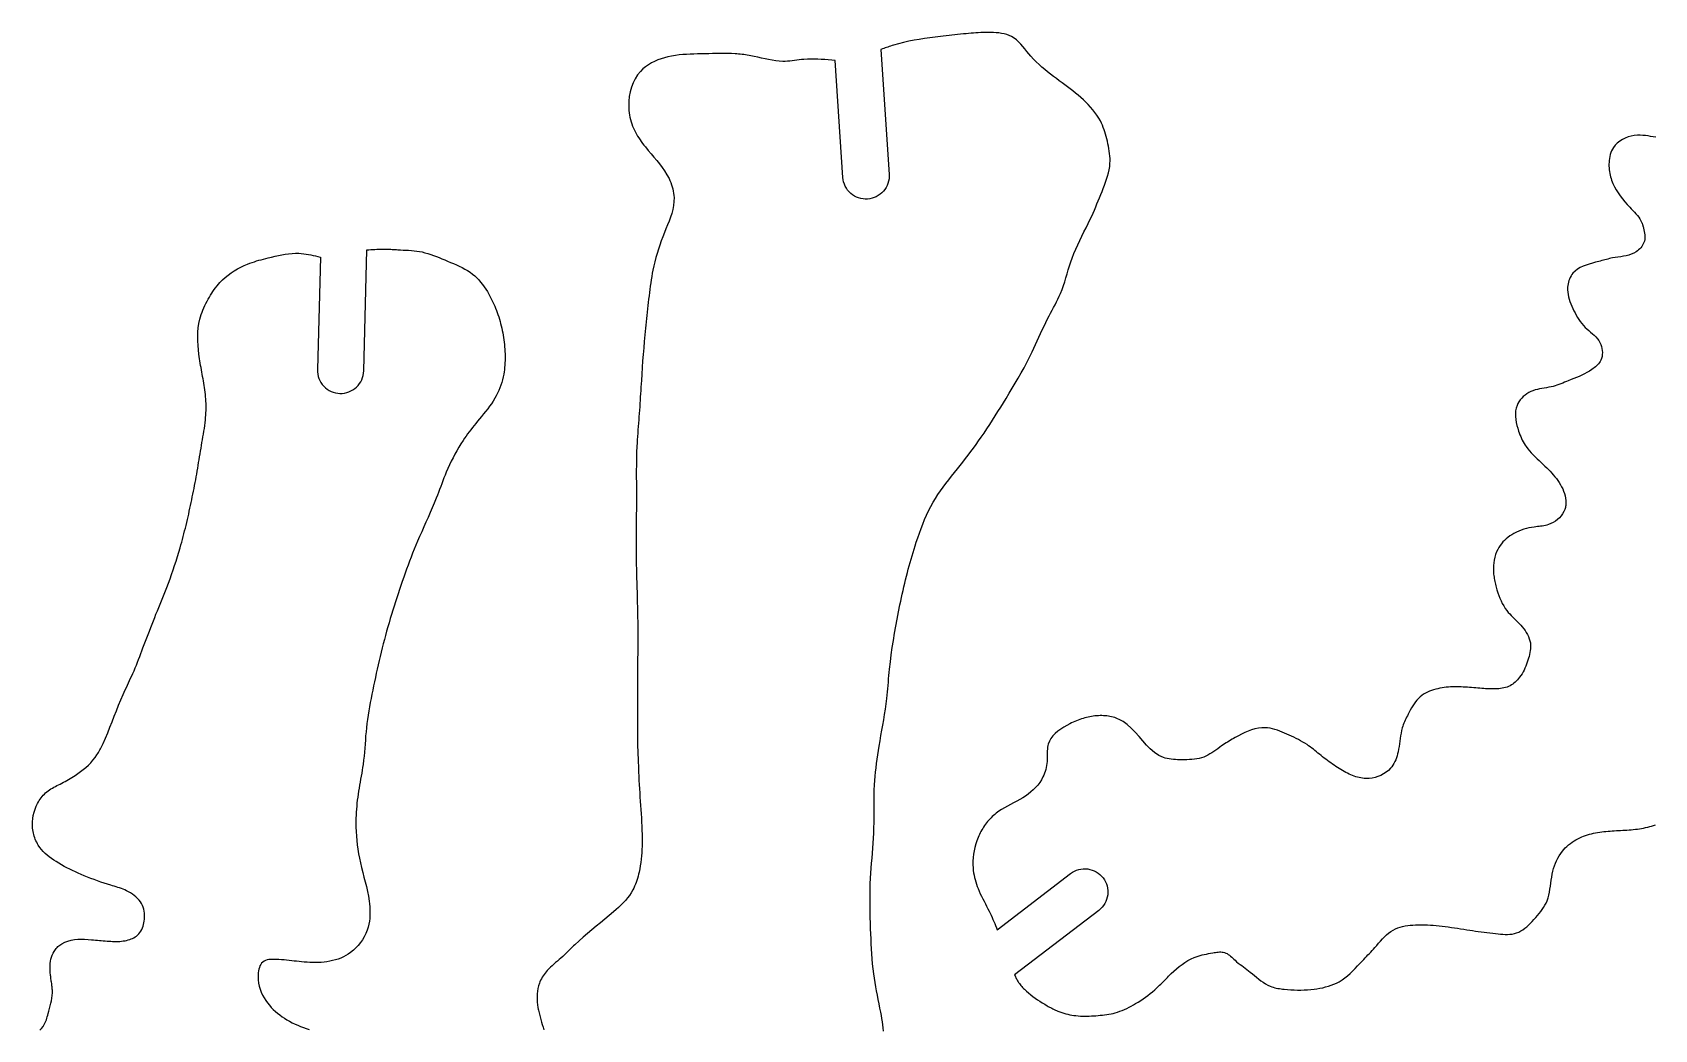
# Model space of a CAD drawing. Extents: x 0 to 235, y 0 to 140.
# Drawn here: x 121.8 to 174.3, y 52.8 to 85.1 of the extents above; entities that cross this region are included whole.
import ezdxf

# ---------------------------------------------------------------- set-up
doc = ezdxf.new("R2010")
doc.units = 0
doc.layers.add('CK_LEVEL_1', color=1, linetype='CONTINUOUS')

msp = doc.modelspace()

# ---------------------------------------------------------------- linework, layer by layer
at = {"layer": 'CK_LEVEL_1'}
for points in [[(149.339, 52.741), (149.331, 52.842), (149.32, 52.944), (149.306, 53.045), (149.289, 53.147), (149.27, 53.248), (149.251, 53.349), (149.223, 53.488), (149.196, 53.627), (149.168, 53.765), (149.141, 53.902), (149.114, 54.04), (149.089, 54.178), (149.065, 54.315), (149.043, 54.453), (149.023, 54.591), (149.003, 54.752), (148.986, 54.914), (148.971, 55.076), (148.959, 55.238), (148.949, 55.401), (148.941, 55.564), (148.934, 55.727), (148.927, 55.89), (148.922, 56.053), (148.916, 56.236), (148.911, 56.418), (148.907, 56.6), (148.904, 56.782), (148.902, 56.964), (148.903, 57.146), (148.906, 57.328), (148.911, 57.509), (148.919, 57.691), (148.928, 57.853), (148.94, 58.015), (148.953, 58.177), (148.966, 58.339), (148.98, 58.501), (148.993, 58.663), (149.004, 58.826), (149.015, 58.988), (149.022, 59.15), (149.028, 59.323), (149.031, 59.497), (149.032, 59.67), (149.032, 59.843), (149.032, 60.017), (149.033, 60.19), (149.035, 60.363), (149.04, 60.536), (149.047, 60.709), (149.056, 60.849), (149.068, 60.989), (149.081, 61.128), (149.097, 61.268), (149.114, 61.407), (149.133, 61.546), (149.153, 61.685), (149.174, 61.824), (149.196, 61.963), (149.225, 62.135), (149.255, 62.306), (149.284, 62.478), (149.314, 62.649), (149.343, 62.821), (149.371, 62.992), (149.397, 63.164), (149.421, 63.336), (149.443, 63.509), (149.454, 63.614), (149.465, 63.72), (149.476, 63.825), (149.485, 63.931), (149.495, 64.036), (149.504, 64.142), (149.513, 64.248), (149.523, 64.353), (149.534, 64.459), (149.559, 64.692), (149.588, 64.924), (149.62, 65.156), (149.656, 65.388), (149.694, 65.619), (149.734, 65.85), (149.777, 66.08), (149.822, 66.31), (149.869, 66.54), (149.894, 66.656), (149.919, 66.772), (149.944, 66.888), (149.97, 67.004), (149.997, 67.12), (150.024, 67.236), (150.052, 67.351), (150.081, 67.466), (150.111, 67.581), (150.14, 67.691), (150.17, 67.8), (150.201, 67.91), (150.232, 68.019), (150.265, 68.128), (150.297, 68.237), (150.331, 68.346), (150.365, 68.454), (150.4, 68.563), (150.449, 68.712), (150.5, 68.861), (150.553, 69.009), (150.608, 69.156), (150.667, 69.301), (150.729, 69.445), (150.795, 69.586), (150.866, 69.725), (150.941, 69.861), (151.018, 69.987), (151.098, 70.111), (151.183, 70.233), (151.27, 70.353), (151.36, 70.471), (151.451, 70.589), (151.544, 70.705), (151.637, 70.822), (151.73, 70.938), (151.819, 71.05), (151.907, 71.162), (151.994, 71.275), (152.08, 71.388), (152.165, 71.501), (152.25, 71.616), (152.333, 71.731), (152.416, 71.846), (152.497, 71.963), (152.591, 72.1), (152.684, 72.238), (152.775, 72.377), (152.865, 72.516), (152.954, 72.657), (153.043, 72.798), (153.131, 72.939), (153.218, 73.081), (153.305, 73.223), (153.405, 73.387), (153.504, 73.551), (153.602, 73.716), (153.698, 73.881), (153.793, 74.048), (153.886, 74.215), (153.977, 74.384), (154.064, 74.554), (154.149, 74.725), (154.205, 74.844), (154.26, 74.964), (154.315, 75.085), (154.368, 75.205), (154.423, 75.325), (154.477, 75.446), (154.533, 75.565), (154.59, 75.684), (154.649, 75.803), (154.697, 75.893), (154.745, 75.984), (154.793, 76.074), (154.842, 76.164), (154.89, 76.254), (154.937, 76.345), (154.982, 76.436), (155.026, 76.529), (155.066, 76.622), (155.116, 76.746), (155.16, 76.872), (155.202, 76.999), (155.242, 77.127), (155.28, 77.256), (155.318, 77.385), (155.357, 77.513), (155.399, 77.641), (155.443, 77.767), (155.499, 77.911), (155.559, 78.054), (155.623, 78.194), (155.689, 78.334), (155.758, 78.473), (155.827, 78.611), (155.897, 78.749), (155.965, 78.888), (156.032, 79.027), (156.077, 79.124), (156.121, 79.223), (156.164, 79.321), (156.206, 79.42), (156.248, 79.52), (156.289, 79.62), (156.33, 79.72), (156.37, 79.821), (156.411, 79.922), (156.45, 80.021), (156.489, 80.121), (156.526, 80.22), (156.561, 80.321), (156.593, 80.422), (156.62, 80.523), (156.642, 80.625), (156.659, 80.728), (156.669, 80.831), (156.672, 80.91), (156.67, 80.989), (156.665, 81.069), (156.657, 81.149), (156.646, 81.228), (156.633, 81.308), (156.618, 81.388), (156.601, 81.467), (156.583, 81.547), (156.564, 81.622), (156.545, 81.698), (156.524, 81.773), (156.502, 81.847), (156.478, 81.921), (156.452, 81.993), (156.424, 82.064), (156.393, 82.134), (156.359, 82.203), (156.306, 82.298), (156.247, 82.39), (156.183, 82.48), (156.115, 82.566), (156.043, 82.65), (155.967, 82.732), (155.888, 82.811), (155.807, 82.887), (155.724, 82.962), (155.64, 83.035), (155.555, 83.106), (155.468, 83.175), (155.381, 83.243), (155.294, 83.31), (155.206, 83.377), (155.117, 83.443), (155.029, 83.508), (154.941, 83.574), (154.843, 83.647), (154.747, 83.72), (154.651, 83.795), (154.556, 83.872), (154.463, 83.95), (154.371, 84.032), (154.282, 84.116), (154.195, 84.204), (154.111, 84.297), (154.045, 84.375), (153.979, 84.455), (153.914, 84.535), (153.848, 84.614), (153.781, 84.689), (153.712, 84.761), (153.639, 84.827), (153.562, 84.886), (153.48, 84.936), (153.405, 84.971), (153.327, 85), (153.246, 85.023), (153.162, 85.04), (153.076, 85.053), (152.989, 85.061), (152.901, 85.066), (152.813, 85.069), (152.725, 85.07), (152.644, 85.069), (152.564, 85.067), (152.484, 85.064), (152.405, 85.06), (152.327, 85.055), (152.248, 85.049), (152.17, 85.043), (152.092, 85.037), (152.014, 85.029), (151.922, 85.02), (151.829, 85.011), (151.737, 85.001), (151.644, 84.991), (151.552, 84.98), (151.459, 84.97), (151.366, 84.959), (151.273, 84.947), (151.18, 84.936), (151.009, 84.915), (150.837, 84.893), (150.666, 84.869), (150.496, 84.844), (150.326, 84.815), (150.157, 84.782), (149.99, 84.746), (149.823, 84.704), (149.658, 84.656), (149.613, 84.642), (149.568, 84.628), (149.523, 84.613), (149.479, 84.597), (149.434, 84.582), (149.389, 84.566), (149.345, 84.55), (149.3, 84.534), (149.255, 84.518), (149.521, 80.475, -0.414214), (148.822, 79.676, -0.414214), (148.023, 80.376), (147.775, 84.161), (147.662, 84.172), (147.55, 84.181), (147.437, 84.19), (147.325, 84.198), (147.212, 84.203), (147.1, 84.206), (146.988, 84.207), (146.875, 84.203), (146.763, 84.196), (146.687, 84.189), (146.611, 84.18), (146.535, 84.171), (146.459, 84.161), (146.383, 84.152), (146.307, 84.144), (146.232, 84.138), (146.156, 84.134), (146.081, 84.132), (145.965, 84.137), (145.849, 84.149), (145.734, 84.167), (145.618, 84.189), (145.503, 84.214), (145.387, 84.241), (145.272, 84.268), (145.156, 84.293), (145.041, 84.317), (144.984, 84.327), (144.928, 84.336), (144.872, 84.344), (144.816, 84.352), (144.759, 84.359), (144.703, 84.365), (144.647, 84.37), (144.59, 84.375), (144.534, 84.378), (144.413, 84.385), (144.292, 84.388), (144.17, 84.39), (144.049, 84.39), (143.928, 84.388), (143.806, 84.385), (143.685, 84.382), (143.564, 84.379), (143.442, 84.375), (143.322, 84.372), (143.201, 84.369), (143.081, 84.365), (142.96, 84.359), (142.84, 84.351), (142.72, 84.34), (142.6, 84.324), (142.48, 84.305), (142.361, 84.28), (142.25, 84.251), (142.141, 84.217), (142.033, 84.178), (141.927, 84.133), (141.826, 84.081), (141.728, 84.023), (141.636, 83.959), (141.55, 83.887), (141.471, 83.809), (141.379, 83.696), (141.3, 83.571), (141.233, 83.438), (141.18, 83.297), (141.139, 83.151), (141.11, 83.001), (141.094, 82.849), (141.089, 82.697), (141.097, 82.546), (141.105, 82.47), (141.116, 82.396), (141.13, 82.322), (141.147, 82.249), (141.167, 82.178), (141.189, 82.107), (141.215, 82.038), (141.243, 81.969), (141.274, 81.902), (141.306, 81.838), (141.341, 81.776), (141.377, 81.714), (141.416, 81.654), (141.456, 81.594), (141.498, 81.535), (141.541, 81.477), (141.585, 81.42), (141.631, 81.363), (141.722, 81.252), (141.815, 81.143), (141.907, 81.035), (141.999, 80.925), (142.088, 80.815), (142.174, 80.701), (142.254, 80.585), (142.328, 80.464), (142.395, 80.338), (142.424, 80.273), (142.452, 80.207), (142.476, 80.14), (142.498, 80.072), (142.517, 80.003), (142.532, 79.933), (142.544, 79.863), (142.552, 79.793), (142.557, 79.723), (142.555, 79.595), (142.54, 79.467), (142.516, 79.34), (142.482, 79.213), (142.442, 79.087), (142.396, 78.962), (142.348, 78.837), (142.297, 78.712), (142.247, 78.588), (142.195, 78.454), (142.145, 78.32), (142.097, 78.186), (142.052, 78.052), (142.01, 77.918), (141.971, 77.783), (141.935, 77.648), (141.902, 77.512), (141.872, 77.375), (141.852, 77.272), (141.834, 77.168), (141.817, 77.064), (141.801, 76.96), (141.787, 76.856), (141.773, 76.751), (141.76, 76.646), (141.748, 76.541), (141.736, 76.436), (141.723, 76.331), (141.711, 76.226), (141.699, 76.121), (141.688, 76.016), (141.676, 75.911), (141.665, 75.806), (141.653, 75.701), (141.643, 75.596), (141.632, 75.491), (141.612, 75.28), (141.593, 75.069), (141.575, 74.858), (141.558, 74.646), (141.542, 74.435), (141.527, 74.223), (141.513, 74.011), (141.499, 73.799), (141.485, 73.588), (141.479, 73.481), (141.472, 73.375), (141.466, 73.269), (141.459, 73.162), (141.452, 73.056), (141.445, 72.95), (141.438, 72.843), (141.43, 72.737), (141.423, 72.631), (141.415, 72.524), (141.406, 72.418), (141.398, 72.311), (141.389, 72.204), (141.381, 72.098), (141.373, 71.991), (141.366, 71.885), (141.36, 71.778), (141.354, 71.671), (141.346, 71.473), (141.341, 71.275), (141.338, 71.077), (141.337, 70.879), (141.337, 70.681), (141.338, 70.482), (141.34, 70.284), (141.34, 70.086), (141.34, 69.888), (141.34, 69.751), (141.338, 69.615), (141.337, 69.479), (141.335, 69.342), (141.333, 69.206), (141.331, 69.07), (141.329, 68.934), (141.328, 68.797), (141.327, 68.661), (141.327, 68.524), (141.328, 68.387), (141.329, 68.25), (141.331, 68.113), (141.334, 67.975), (141.336, 67.838), (141.34, 67.701), (141.343, 67.564), (141.347, 67.427), (141.347, 67.426), (141.347, 67.424), (141.347, 67.423), (141.347, 67.421), (141.347, 67.42), (141.347, 67.419), (141.347, 67.417), (141.347, 67.416), (141.347, 67.415), (141.351, 67.256), (141.356, 67.097), (141.361, 66.938), (141.365, 66.779), (141.369, 66.62), (141.373, 66.461), (141.376, 66.302), (141.379, 66.143), (141.381, 65.984), (141.382, 65.892), (141.383, 65.8), (141.383, 65.708), (141.383, 65.616), (141.384, 65.524), (141.383, 65.432), (141.383, 65.34), (141.383, 65.248), (141.382, 65.156), (141.381, 64.971), (141.38, 64.787), (141.379, 64.602), (141.378, 64.417), (141.376, 64.233), (141.375, 64.048), (141.373, 63.863), (141.372, 63.679), (141.371, 63.494), (141.37, 63.245), (141.37, 62.997), (141.371, 62.748), (141.372, 62.5), (141.375, 62.251), (141.379, 62.003), (141.385, 61.754), (141.393, 61.506), (141.402, 61.257), (141.409, 61.123), (141.415, 60.988), (141.423, 60.854), (141.43, 60.72), (141.438, 60.585), (141.447, 60.451), (141.455, 60.316), (141.464, 60.182), (141.473, 60.047), (141.482, 59.913), (141.49, 59.778), (141.499, 59.644), (141.506, 59.509), (141.512, 59.375), (141.517, 59.24), (141.521, 59.105), (141.523, 58.97), (141.522, 58.836), (141.521, 58.729), (141.517, 58.623), (141.512, 58.516), (141.504, 58.41), (141.494, 58.304), (141.482, 58.198), (141.466, 58.093), (141.448, 57.988), (141.427, 57.883), (141.411, 57.817), (141.394, 57.751), (141.376, 57.685), (141.355, 57.62), (141.333, 57.556), (141.309, 57.493), (141.282, 57.431), (141.253, 57.37), (141.222, 57.31), (141.17, 57.221), (141.111, 57.135), (141.048, 57.052), (140.981, 56.971), (140.91, 56.893), (140.836, 56.818), (140.76, 56.744), (140.682, 56.672), (140.603, 56.602), (140.463, 56.481), (140.322, 56.364), (140.18, 56.248), (140.038, 56.132), (139.896, 56.017), (139.756, 55.901), (139.618, 55.783), (139.482, 55.663), (139.349, 55.538), (139.305, 55.496), (139.261, 55.453), (139.218, 55.41), (139.174, 55.366), (139.131, 55.323), (139.087, 55.28), (139.043, 55.238), (138.998, 55.196), (138.953, 55.154), (138.896, 55.104), (138.839, 55.055), (138.781, 55.006), (138.724, 54.957), (138.667, 54.908), (138.61, 54.858), (138.555, 54.806), (138.502, 54.753), (138.451, 54.697), (138.416, 54.656), (138.382, 54.614), (138.35, 54.571), (138.32, 54.527), (138.291, 54.481), (138.264, 54.435), (138.24, 54.387), (138.217, 54.338), (138.198, 54.289), (138.17, 54.205), (138.15, 54.119), (138.135, 54.032), (138.126, 53.944), (138.122, 53.854), (138.124, 53.765), (138.129, 53.675), (138.139, 53.587), (138.152, 53.499), (138.16, 53.455), (138.168, 53.413), (138.177, 53.37), (138.187, 53.327), (138.198, 53.285), (138.209, 53.243), (138.22, 53.2), (138.232, 53.158), (138.245, 53.116), (138.269, 53.034), (138.294, 52.951), (138.318, 52.868), (138.339, 52.785)], [(174.337, 81.679), (174.253, 81.692), (174.169, 81.705), (174.085, 81.718), (174, 81.73), (173.914, 81.738), (173.828, 81.743), (173.741, 81.741), (173.64, 81.731), (173.54, 81.712), (173.442, 81.685), (173.346, 81.649), (173.255, 81.604), (173.169, 81.551), (173.091, 81.49), (173.022, 81.421), (172.963, 81.345), (172.931, 81.292), (172.903, 81.236), (172.88, 81.178), (172.861, 81.117), (172.846, 81.056), (172.835, 80.993), (172.827, 80.929), (172.822, 80.865), (172.82, 80.801), (172.821, 80.742), (172.824, 80.683), (172.829, 80.624), (172.837, 80.566), (172.847, 80.508), (172.859, 80.451), (172.873, 80.395), (172.889, 80.339), (172.907, 80.284), (172.95, 80.177), (172.999, 80.072), (173.055, 79.971), (173.116, 79.872), (173.183, 79.776), (173.255, 79.683), (173.331, 79.591), (173.41, 79.502), (173.492, 79.414), (173.543, 79.361), (173.595, 79.309), (173.645, 79.256), (173.694, 79.202), (173.741, 79.148), (173.784, 79.091), (173.823, 79.033), (173.857, 78.972), (173.886, 78.908), (173.891, 78.895), (173.896, 78.882), (173.901, 78.868), (173.905, 78.854), (173.909, 78.84), (173.913, 78.826), (173.917, 78.812), (173.921, 78.798), (173.925, 78.784), (173.939, 78.732), (173.952, 78.68), (173.964, 78.627), (173.973, 78.574), (173.98, 78.521), (173.983, 78.469), (173.982, 78.417), (173.977, 78.365), (173.966, 78.315), (173.951, 78.269), (173.932, 78.225), (173.908, 78.182), (173.88, 78.141), (173.849, 78.102), (173.815, 78.065), (173.779, 78.03), (173.74, 77.999), (173.7, 77.97), (173.623, 77.926), (173.543, 77.891), (173.46, 77.863), (173.375, 77.841), (173.288, 77.824), (173.2, 77.81), (173.112, 77.797), (173.024, 77.783), (172.937, 77.768), (172.886, 77.758), (172.837, 77.747), (172.787, 77.735), (172.738, 77.723), (172.688, 77.709), (172.639, 77.696), (172.589, 77.682), (172.538, 77.668), (172.488, 77.655), (172.385, 77.628), (172.282, 77.601), (172.179, 77.571), (172.078, 77.539), (171.98, 77.501), (171.887, 77.457), (171.801, 77.406), (171.722, 77.345), (171.653, 77.274), (171.621, 77.231), (171.592, 77.186), (171.567, 77.138), (171.544, 77.087), (171.525, 77.035), (171.509, 76.982), (171.497, 76.928), (171.488, 76.873), (171.482, 76.819), (171.48, 76.74), (171.485, 76.662), (171.496, 76.585), (171.512, 76.508), (171.533, 76.432), (171.558, 76.357), (171.586, 76.283), (171.616, 76.21), (171.649, 76.137), (171.685, 76.062), (171.722, 75.988), (171.761, 75.915), (171.803, 75.845), (171.847, 75.776), (171.893, 75.709), (171.943, 75.644), (171.995, 75.582), (172.052, 75.523), (172.107, 75.47), (172.165, 75.418), (172.224, 75.368), (172.283, 75.317), (172.34, 75.265), (172.394, 75.211), (172.445, 75.154), (172.49, 75.093), (172.529, 75.027), (172.556, 74.968), (172.577, 74.906), (172.593, 74.842), (172.603, 74.776), (172.607, 74.71), (172.605, 74.645), (172.596, 74.581), (172.58, 74.519), (172.557, 74.46), (172.536, 74.419), (172.511, 74.38), (172.483, 74.343), (172.452, 74.308), (172.418, 74.275), (172.383, 74.243), (172.346, 74.213), (172.308, 74.185), (172.269, 74.157), (172.188, 74.106), (172.106, 74.058), (172.023, 74.015), (171.938, 73.974), (171.852, 73.936), (171.766, 73.899), (171.679, 73.864), (171.592, 73.829), (171.504, 73.794), (171.444, 73.769), (171.383, 73.745), (171.322, 73.72), (171.261, 73.696), (171.2, 73.673), (171.138, 73.652), (171.076, 73.632), (171.013, 73.613), (170.949, 73.597), (170.876, 73.581), (170.801, 73.568), (170.726, 73.556), (170.651, 73.543), (170.577, 73.53), (170.503, 73.514), (170.429, 73.495), (170.358, 73.472), (170.287, 73.443), (170.223, 73.41), (170.162, 73.372), (170.103, 73.329), (170.048, 73.281), (169.996, 73.23), (169.95, 73.174), (169.908, 73.116), (169.873, 73.054), (169.844, 72.99), (169.816, 72.904), (169.8, 72.815), (169.793, 72.724), (169.795, 72.632), (169.805, 72.538), (169.821, 72.444), (169.842, 72.35), (169.868, 72.258), (169.897, 72.166), (169.918, 72.105), (169.94, 72.046), (169.963, 71.987), (169.988, 71.929), (170.014, 71.873), (170.042, 71.818), (170.072, 71.764), (170.103, 71.711), (170.137, 71.66), (170.189, 71.59), (170.244, 71.522), (170.303, 71.457), (170.364, 71.393), (170.428, 71.33), (170.493, 71.269), (170.558, 71.208), (170.624, 71.148), (170.69, 71.087), (170.747, 71.033), (170.804, 70.978), (170.859, 70.922), (170.914, 70.865), (170.967, 70.807), (171.018, 70.748), (171.068, 70.687), (171.117, 70.625), (171.164, 70.56), (171.207, 70.496), (171.248, 70.429), (171.287, 70.36), (171.322, 70.29), (171.353, 70.219), (171.379, 70.146), (171.4, 70.072), (171.416, 69.996), (171.425, 69.919), (171.427, 69.887), (171.427, 69.854), (171.427, 69.822), (171.424, 69.789), (171.421, 69.757), (171.416, 69.725), (171.41, 69.693), (171.402, 69.662), (171.392, 69.631), (171.361, 69.556), (171.32, 69.486), (171.271, 69.419), (171.215, 69.358), (171.153, 69.302), (171.085, 69.251), (171.014, 69.207), (170.939, 69.17), (170.863, 69.139), (170.812, 69.124), (170.761, 69.111), (170.71, 69.1), (170.659, 69.091), (170.607, 69.084), (170.556, 69.077), (170.504, 69.071), (170.452, 69.065), (170.4, 69.058), (170.315, 69.044), (170.23, 69.027), (170.146, 69.008), (170.063, 68.984), (169.981, 68.957), (169.901, 68.926), (169.822, 68.891), (169.745, 68.852), (169.671, 68.808), (169.61, 68.768), (169.551, 68.724), (169.494, 68.677), (169.44, 68.627), (169.389, 68.574), (169.342, 68.518), (169.298, 68.459), (169.257, 68.398), (169.222, 68.335), (169.183, 68.253), (169.151, 68.168), (169.125, 68.081), (169.106, 67.991), (169.092, 67.901), (169.084, 67.809), (169.08, 67.717), (169.082, 67.625), (169.088, 67.534), (169.093, 67.486), (169.099, 67.439), (169.106, 67.392), (169.114, 67.345), (169.123, 67.298), (169.133, 67.252), (169.143, 67.206), (169.155, 67.159), (169.167, 67.113), (169.193, 67.023), (169.221, 66.933), (169.253, 66.843), (169.287, 66.755), (169.326, 66.669), (169.368, 66.585), (169.413, 66.504), (169.463, 66.426), (169.517, 66.351), (169.562, 66.296), (169.609, 66.243), (169.658, 66.192), (169.708, 66.141), (169.759, 66.09), (169.811, 66.04), (169.862, 65.988), (169.913, 65.936), (169.964, 65.882), (170.013, 65.825), (170.06, 65.766), (170.104, 65.705), (170.145, 65.642), (170.182, 65.578), (170.215, 65.512), (170.241, 65.444), (170.262, 65.375), (170.276, 65.305), (170.283, 65.244), (170.284, 65.182), (170.281, 65.12), (170.274, 65.058), (170.264, 64.995), (170.251, 64.932), (170.235, 64.87), (170.217, 64.808), (170.198, 64.746), (170.176, 64.68), (170.153, 64.615), (170.128, 64.551), (170.101, 64.488), (170.072, 64.426), (170.04, 64.366), (170.006, 64.307), (169.969, 64.25), (169.928, 64.194), (169.896, 64.153), (169.861, 64.114), (169.825, 64.076), (169.786, 64.04), (169.746, 64.007), (169.705, 63.975), (169.661, 63.947), (169.617, 63.921), (169.571, 63.898), (169.52, 63.878), (169.468, 63.862), (169.415, 63.848), (169.361, 63.838), (169.306, 63.83), (169.251, 63.824), (169.196, 63.821), (169.14, 63.819), (169.084, 63.818), (169.02, 63.818), (168.956, 63.819), (168.892, 63.821), (168.829, 63.824), (168.765, 63.828), (168.702, 63.832), (168.639, 63.837), (168.576, 63.842), (168.512, 63.848), (168.444, 63.853), (168.376, 63.859), (168.308, 63.865), (168.24, 63.87), (168.171, 63.874), (168.103, 63.878), (168.034, 63.881), (167.966, 63.883), (167.898, 63.885), (167.829, 63.884), (167.761, 63.883), (167.692, 63.88), (167.624, 63.875), (167.555, 63.869), (167.487, 63.861), (167.419, 63.851), (167.351, 63.839), (167.282, 63.824), (167.213, 63.807), (167.144, 63.788), (167.076, 63.765), (167.01, 63.74), (166.945, 63.711), (166.882, 63.68), (166.821, 63.644), (166.764, 63.606), (166.71, 63.563), (166.654, 63.512), (166.603, 63.456), (166.555, 63.397), (166.51, 63.335), (166.468, 63.27), (166.428, 63.203), (166.39, 63.135), (166.354, 63.066), (166.318, 62.996), (166.294, 62.948), (166.27, 62.9), (166.247, 62.852), (166.224, 62.804), (166.203, 62.755), (166.182, 62.707), (166.163, 62.658), (166.146, 62.608), (166.13, 62.558), (166.108, 62.474), (166.09, 62.389), (166.075, 62.303), (166.062, 62.216), (166.05, 62.128), (166.039, 62.04), (166.026, 61.952), (166.011, 61.864), (165.993, 61.777), (165.978, 61.713), (165.96, 61.649), (165.939, 61.587), (165.916, 61.525), (165.889, 61.466), (165.859, 61.408), (165.826, 61.352), (165.789, 61.299), (165.748, 61.249), (165.68, 61.181), (165.605, 61.119), (165.523, 61.066), (165.436, 61.02), (165.344, 60.982), (165.249, 60.952), (165.153, 60.931), (165.055, 60.919), (164.958, 60.917), (164.901, 60.919), (164.845, 60.925), (164.789, 60.934), (164.734, 60.945), (164.68, 60.959), (164.626, 60.975), (164.572, 60.993), (164.52, 61.013), (164.468, 61.034), (164.411, 61.06), (164.354, 61.087), (164.299, 61.115), (164.244, 61.145), (164.19, 61.176), (164.136, 61.208), (164.083, 61.241), (164.03, 61.275), (163.978, 61.309), (163.924, 61.346), (163.869, 61.384), (163.816, 61.422), (163.762, 61.461), (163.709, 61.5), (163.657, 61.54), (163.604, 61.58), (163.552, 61.621), (163.5, 61.662), (163.451, 61.702), (163.401, 61.743), (163.351, 61.783), (163.301, 61.823), (163.251, 61.863), (163.201, 61.902), (163.15, 61.94), (163.098, 61.977), (163.046, 62.013), (162.978, 62.057), (162.909, 62.099), (162.839, 62.139), (162.767, 62.178), (162.695, 62.215), (162.621, 62.251), (162.547, 62.286), (162.472, 62.32), (162.397, 62.354), (162.32, 62.387), (162.243, 62.42), (162.166, 62.451), (162.087, 62.479), (162.009, 62.505), (161.93, 62.527), (161.851, 62.544), (161.772, 62.556), (161.692, 62.562), (161.581, 62.56), (161.471, 62.547), (161.36, 62.523), (161.25, 62.49), (161.142, 62.45), (161.034, 62.404), (160.928, 62.354), (160.824, 62.3), (160.722, 62.244), (160.671, 62.216), (160.621, 62.187), (160.571, 62.158), (160.522, 62.128), (160.473, 62.098), (160.425, 62.068), (160.377, 62.036), (160.329, 62.005), (160.282, 61.972), (160.22, 61.928), (160.157, 61.883), (160.095, 61.838), (160.032, 61.794), (159.969, 61.751), (159.905, 61.711), (159.839, 61.673), (159.773, 61.64), (159.704, 61.611), (159.631, 61.586), (159.556, 61.566), (159.479, 61.551), (159.401, 61.54), (159.322, 61.533), (159.241, 61.528), (159.16, 61.525), (159.079, 61.524), (158.997, 61.525), (158.927, 61.525), (158.858, 61.527), (158.789, 61.529), (158.72, 61.534), (158.653, 61.54), (158.586, 61.549), (158.522, 61.561), (158.458, 61.576), (158.397, 61.595), (158.245, 61.665), (158.105, 61.76), (157.974, 61.874), (157.849, 62.002), (157.728, 62.139), (157.608, 62.279), (157.485, 62.418), (157.356, 62.549), (157.22, 62.669), (157.179, 62.7), (157.137, 62.73), (157.095, 62.758), (157.051, 62.784), (157.007, 62.809), (156.962, 62.832), (156.916, 62.853), (156.869, 62.872), (156.822, 62.888), (156.771, 62.904), (156.72, 62.917), (156.668, 62.927), (156.616, 62.936), (156.563, 62.943), (156.51, 62.948), (156.457, 62.951), (156.403, 62.952), (156.35, 62.952), (156.293, 62.95), (156.237, 62.947), (156.18, 62.941), (156.124, 62.935), (156.069, 62.927), (156.013, 62.917), (155.958, 62.906), (155.904, 62.893), (155.85, 62.879), (155.796, 62.863), (155.742, 62.846), (155.689, 62.828), (155.636, 62.808), (155.583, 62.787), (155.531, 62.764), (155.478, 62.74), (155.425, 62.715), (155.372, 62.689), (155.272, 62.636), (155.173, 62.579), (155.076, 62.516), (154.984, 62.449), (154.899, 62.377), (154.823, 62.299), (154.758, 62.216), (154.706, 62.127), (154.669, 62.033), (154.656, 61.981), (154.647, 61.927), (154.642, 61.872), (154.639, 61.817), (154.637, 61.76), (154.637, 61.703), (154.637, 61.646), (154.637, 61.588), (154.635, 61.53), (154.631, 61.465), (154.624, 61.4), (154.615, 61.336), (154.603, 61.272), (154.588, 61.209), (154.571, 61.148), (154.55, 61.087), (154.527, 61.028), (154.5, 60.97), (154.451, 60.878), (154.394, 60.791), (154.33, 60.707), (154.26, 60.628), (154.184, 60.552), (154.104, 60.481), (154.021, 60.414), (153.933, 60.35), (153.844, 60.292), (153.747, 60.234), (153.649, 60.179), (153.55, 60.127), (153.451, 60.076), (153.353, 60.024), (153.256, 59.971), (153.161, 59.915), (153.069, 59.855), (152.98, 59.791), (152.938, 59.756), (152.897, 59.721), (152.857, 59.684), (152.818, 59.645), (152.78, 59.606), (152.743, 59.565), (152.708, 59.523), (152.673, 59.481), (152.64, 59.437), (152.608, 59.392), (152.578, 59.347), (152.548, 59.301), (152.52, 59.254), (152.493, 59.206), (152.467, 59.158), (152.443, 59.109), (152.42, 59.059), (152.398, 59.009), (152.358, 58.904), (152.323, 58.798), (152.293, 58.689), (152.269, 58.579), (152.251, 58.468), (152.238, 58.357), (152.232, 58.244), (152.231, 58.132), (152.237, 58.02), (152.244, 57.944), (152.255, 57.868), (152.268, 57.793), (152.283, 57.718), (152.301, 57.644), (152.322, 57.57), (152.345, 57.497), (152.37, 57.425), (152.397, 57.354), (152.432, 57.27), (152.469, 57.188), (152.509, 57.106), (152.55, 57.024), (152.591, 56.944), (152.634, 56.863), (152.676, 56.783), (152.718, 56.702), (152.758, 56.62), (152.79, 56.555), (152.821, 56.489), (152.851, 56.422), (152.88, 56.355), (152.909, 56.288), (152.938, 56.221), (152.966, 56.154), (152.994, 56.086), (153.022, 56.019), (155.393, 57.839, -0.414214), (156.446, 57.701, -0.414214), (156.307, 56.649), (153.582, 54.557), (153.582, 54.557), (153.595, 54.529), (153.609, 54.501), (153.622, 54.473), (153.636, 54.445), (153.65, 54.418), (153.664, 54.391), (153.679, 54.364), (153.695, 54.338), (153.711, 54.312), (153.735, 54.278), (153.76, 54.245), (153.786, 54.213), (153.813, 54.182), (153.841, 54.152), (153.87, 54.122), (153.9, 54.093), (153.931, 54.065), (153.961, 54.037), (154.031, 53.976), (154.102, 53.918), (154.174, 53.862), (154.248, 53.807), (154.323, 53.755), (154.399, 53.704), (154.477, 53.655), (154.555, 53.607), (154.634, 53.561), (154.671, 53.54), (154.709, 53.519), (154.746, 53.499), (154.784, 53.479), (154.823, 53.46), (154.861, 53.441), (154.9, 53.423), (154.939, 53.406), (154.978, 53.389), (155.041, 53.365), (155.105, 53.342), (155.17, 53.321), (155.235, 53.303), (155.301, 53.286), (155.367, 53.271), (155.434, 53.259), (155.501, 53.248), (155.568, 53.24), (155.639, 53.233), (155.711, 53.228), (155.782, 53.226), (155.854, 53.225), (155.926, 53.225), (155.997, 53.227), (156.069, 53.23), (156.141, 53.235), (156.213, 53.239), (156.283, 53.245), (156.354, 53.251), (156.424, 53.258), (156.494, 53.266), (156.564, 53.276), (156.634, 53.287), (156.703, 53.3), (156.771, 53.315), (156.839, 53.333), (156.916, 53.356), (156.991, 53.382), (157.066, 53.41), (157.14, 53.442), (157.214, 53.476), (157.286, 53.511), (157.358, 53.549), (157.428, 53.588), (157.498, 53.629), (157.581, 53.679), (157.662, 53.73), (157.741, 53.784), (157.82, 53.838), (157.897, 53.895), (157.972, 53.953), (158.046, 54.013), (158.118, 54.075), (158.188, 54.139), (158.232, 54.18), (158.274, 54.222), (158.316, 54.264), (158.358, 54.307), (158.4, 54.35), (158.442, 54.393), (158.483, 54.436), (158.526, 54.479), (158.568, 54.522), (158.65, 54.603), (158.735, 54.682), (158.822, 54.758), (158.911, 54.831), (159.002, 54.901), (159.096, 54.965), (159.193, 55.024), (159.292, 55.077), (159.394, 55.123), (159.457, 55.147), (159.522, 55.169), (159.587, 55.188), (159.653, 55.206), (159.72, 55.221), (159.789, 55.236), (159.858, 55.25), (159.927, 55.262), (159.998, 55.275), (160.042, 55.282), (160.085, 55.289), (160.128, 55.295), (160.172, 55.3), (160.214, 55.303), (160.256, 55.303), (160.297, 55.3), (160.337, 55.294), (160.376, 55.284), (160.418, 55.268), (160.458, 55.248), (160.497, 55.223), (160.535, 55.196), (160.572, 55.166), (160.608, 55.134), (160.644, 55.101), (160.68, 55.068), (160.716, 55.035), (160.769, 54.988), (160.823, 54.944), (160.878, 54.901), (160.933, 54.859), (160.988, 54.818), (161.044, 54.778), (161.099, 54.737), (161.154, 54.695), (161.209, 54.653), (161.278, 54.597), (161.346, 54.54), (161.415, 54.482), (161.485, 54.426), (161.555, 54.371), (161.628, 54.319), (161.702, 54.271), (161.778, 54.229), (161.857, 54.192), (161.905, 54.175), (161.953, 54.159), (162.002, 54.145), (162.052, 54.134), (162.103, 54.123), (162.154, 54.115), (162.205, 54.107), (162.257, 54.101), (162.308, 54.095), (162.416, 54.085), (162.523, 54.077), (162.63, 54.072), (162.738, 54.069), (162.845, 54.07), (162.952, 54.073), (163.059, 54.079), (163.166, 54.087), (163.273, 54.099), (163.368, 54.112), (163.462, 54.127), (163.555, 54.146), (163.648, 54.168), (163.739, 54.193), (163.829, 54.222), (163.917, 54.256), (164.002, 54.294), (164.085, 54.337), (164.18, 54.396), (164.271, 54.461), (164.358, 54.531), (164.442, 54.606), (164.524, 54.685), (164.605, 54.766), (164.683, 54.849), (164.761, 54.932), (164.839, 55.015), (164.884, 55.063), (164.929, 55.11), (164.974, 55.157), (165.019, 55.204), (165.064, 55.251), (165.109, 55.298), (165.153, 55.346), (165.197, 55.395), (165.241, 55.444), (165.303, 55.514), (165.363, 55.584), (165.425, 55.654), (165.487, 55.723), (165.551, 55.79), (165.618, 55.853), (165.687, 55.912), (165.759, 55.966), (165.835, 56.013), (165.907, 56.049), (165.982, 56.08), (166.06, 56.105), (166.141, 56.126), (166.222, 56.143), (166.306, 56.156), (166.39, 56.166), (166.474, 56.174), (166.559, 56.178), (166.656, 56.182), (166.752, 56.183), (166.849, 56.182), (166.944, 56.179), (167.039, 56.174), (167.134, 56.167), (167.229, 56.159), (167.324, 56.15), (167.419, 56.139), (167.519, 56.126), (167.618, 56.113), (167.718, 56.099), (167.818, 56.084), (167.918, 56.069), (168.018, 56.053), (168.118, 56.038), (168.217, 56.022), (168.316, 56.007), (168.408, 55.994), (168.5, 55.98), (168.591, 55.967), (168.683, 55.955), (168.776, 55.942), (168.869, 55.931), (168.962, 55.919), (169.056, 55.908), (169.151, 55.897), (169.229, 55.888), (169.306, 55.88), (169.384, 55.874), (169.461, 55.871), (169.538, 55.871), (169.613, 55.874), (169.687, 55.883), (169.759, 55.897), (169.829, 55.917), (169.9, 55.945), (169.968, 55.981), (170.034, 56.022), (170.098, 56.069), (170.159, 56.12), (170.219, 56.174), (170.278, 56.232), (170.335, 56.291), (170.391, 56.352), (170.449, 56.415), (170.505, 56.48), (170.559, 56.545), (170.611, 56.61), (170.659, 56.677), (170.705, 56.746), (170.746, 56.815), (170.783, 56.887), (170.816, 56.96), (170.847, 57.05), (170.873, 57.143), (170.894, 57.238), (170.91, 57.334), (170.925, 57.431), (170.939, 57.53), (170.953, 57.629), (170.968, 57.727), (170.986, 57.826), (171.006, 57.915), (171.03, 58.003), (171.058, 58.089), (171.089, 58.174), (171.125, 58.257), (171.165, 58.338), (171.209, 58.416), (171.258, 58.491), (171.311, 58.563), (171.357, 58.618), (171.407, 58.671), (171.459, 58.721), (171.513, 58.769), (171.57, 58.814), (171.628, 58.857), (171.689, 58.897), (171.751, 58.934), (171.815, 58.969), (171.876, 58.999), (171.937, 59.026), (171.999, 59.051), (172.062, 59.074), (172.126, 59.095), (172.19, 59.113), (172.255, 59.13), (172.32, 59.145), (172.386, 59.158), (172.453, 59.17), (172.52, 59.18), (172.587, 59.189), (172.655, 59.197), (172.722, 59.204), (172.79, 59.21), (172.858, 59.215), (172.926, 59.22), (172.994, 59.225), (173.062, 59.229), (173.13, 59.232), (173.199, 59.236), (173.267, 59.24), (173.336, 59.244), (173.404, 59.249), (173.472, 59.254), (173.541, 59.26), (173.609, 59.266), (173.676, 59.274), (173.743, 59.282), (173.809, 59.291), (173.876, 59.302), (173.942, 59.314), (174.007, 59.327), (174.073, 59.342), (174.138, 59.359), (174.202, 59.378), (174.267, 59.399), (174.33, 59.423)], [(122.032, 52.766), (122.087, 52.825), (122.136, 52.888), (122.161, 52.929), (122.184, 52.972), (122.205, 53.016), (122.223, 53.063), (122.241, 53.11), (122.256, 53.158), (122.271, 53.207), (122.285, 53.256), (122.299, 53.306), (122.323, 53.39), (122.346, 53.474), (122.368, 53.558), (122.388, 53.642), (122.405, 53.725), (122.419, 53.809), (122.429, 53.893), (122.434, 53.977), (122.434, 54.062), (122.432, 54.099), (122.429, 54.135), (122.426, 54.172), (122.422, 54.209), (122.417, 54.246), (122.412, 54.283), (122.406, 54.32), (122.4, 54.357), (122.395, 54.394), (122.39, 54.43), (122.384, 54.466), (122.38, 54.503), (122.375, 54.539), (122.371, 54.575), (122.368, 54.612), (122.365, 54.648), (122.363, 54.685), (122.361, 54.722), (122.36, 54.791), (122.362, 54.861), (122.367, 54.931), (122.376, 55), (122.389, 55.068), (122.407, 55.135), (122.429, 55.199), (122.457, 55.262), (122.49, 55.321), (122.512, 55.354), (122.535, 55.386), (122.561, 55.417), (122.588, 55.446), (122.616, 55.474), (122.646, 55.5), (122.677, 55.525), (122.709, 55.548), (122.742, 55.569), (122.836, 55.619), (122.936, 55.657), (123.04, 55.684), (123.147, 55.702), (123.257, 55.712), (123.368, 55.715), (123.48, 55.713), (123.592, 55.708), (123.703, 55.7), (123.767, 55.695), (123.831, 55.689), (123.894, 55.684), (123.956, 55.678), (124.019, 55.672), (124.081, 55.667), (124.143, 55.661), (124.205, 55.657), (124.268, 55.652), (124.325, 55.648), (124.383, 55.645), (124.441, 55.644), (124.499, 55.643), (124.557, 55.644), (124.615, 55.646), (124.673, 55.651), (124.731, 55.658), (124.79, 55.667), (124.839, 55.678), (124.888, 55.69), (124.937, 55.705), (124.984, 55.722), (125.03, 55.742), (125.075, 55.764), (125.117, 55.79), (125.157, 55.818), (125.194, 55.85), (125.233, 55.889), (125.268, 55.932), (125.298, 55.978), (125.326, 56.027), (125.35, 56.078), (125.37, 56.132), (125.387, 56.187), (125.4, 56.243), (125.41, 56.3), (125.418, 56.366), (125.422, 56.432), (125.421, 56.498), (125.416, 56.563), (125.406, 56.627), (125.391, 56.69), (125.372, 56.751), (125.349, 56.811), (125.32, 56.868), (125.283, 56.927), (125.24, 56.984), (125.193, 57.037), (125.141, 57.087), (125.086, 57.133), (125.027, 57.176), (124.966, 57.215), (124.903, 57.251), (124.839, 57.284), (124.783, 57.309), (124.726, 57.332), (124.669, 57.354), (124.612, 57.373), (124.555, 57.392), (124.497, 57.409), (124.439, 57.427), (124.381, 57.444), (124.323, 57.461), (124.215, 57.494), (124.107, 57.529), (123.999, 57.565), (123.892, 57.603), (123.786, 57.643), (123.68, 57.683), (123.574, 57.725), (123.469, 57.768), (123.365, 57.812), (123.272, 57.852), (123.179, 57.894), (123.088, 57.936), (122.996, 57.98), (122.906, 58.025), (122.816, 58.072), (122.727, 58.121), (122.639, 58.173), (122.553, 58.227), (122.479, 58.276), (122.406, 58.327), (122.336, 58.38), (122.267, 58.436), (122.202, 58.494), (122.14, 58.556), (122.082, 58.621), (122.028, 58.689), (121.979, 58.76), (121.952, 58.806), (121.927, 58.852), (121.904, 58.9), (121.883, 58.949), (121.864, 58.999), (121.847, 59.05), (121.832, 59.101), (121.82, 59.153), (121.809, 59.206), (121.795, 59.308), (121.79, 59.412), (121.792, 59.516), (121.801, 59.619), (121.818, 59.722), (121.843, 59.824), (121.874, 59.923), (121.913, 60.02), (121.958, 60.113), (121.984, 60.16), (122.012, 60.206), (122.041, 60.25), (122.073, 60.293), (122.105, 60.335), (122.14, 60.375), (122.176, 60.413), (122.214, 60.449), (122.254, 60.484), (122.297, 60.518), (122.342, 60.549), (122.389, 60.579), (122.436, 60.608), (122.485, 60.635), (122.534, 60.662), (122.583, 60.687), (122.633, 60.713), (122.683, 60.738), (122.738, 60.767), (122.794, 60.796), (122.849, 60.825), (122.903, 60.855), (122.957, 60.886), (123.011, 60.917), (123.065, 60.949), (123.118, 60.982), (123.171, 61.015), (123.261, 61.076), (123.35, 61.14), (123.436, 61.207), (123.52, 61.278), (123.6, 61.352), (123.677, 61.429), (123.749, 61.51), (123.817, 61.595), (123.879, 61.683), (123.904, 61.722), (123.927, 61.761), (123.95, 61.801), (123.973, 61.842), (123.994, 61.883), (124.015, 61.924), (124.035, 61.966), (124.055, 62.007), (124.074, 62.049), (124.152, 62.224), (124.227, 62.4), (124.299, 62.577), (124.369, 62.755), (124.438, 62.932), (124.508, 63.11), (124.579, 63.287), (124.652, 63.463), (124.727, 63.639), (124.761, 63.714), (124.795, 63.789), (124.83, 63.864), (124.865, 63.939), (124.9, 64.014), (124.935, 64.089), (124.969, 64.164), (125.004, 64.239), (125.037, 64.314), (125.077, 64.406), (125.115, 64.497), (125.153, 64.589), (125.19, 64.682), (125.226, 64.774), (125.262, 64.867), (125.297, 64.96), (125.332, 65.053), (125.367, 65.146), (125.409, 65.255), (125.45, 65.365), (125.492, 65.474), (125.533, 65.583), (125.575, 65.692), (125.617, 65.801), (125.66, 65.91), (125.703, 66.019), (125.746, 66.127), (125.789, 66.235), (125.833, 66.344), (125.877, 66.452), (125.921, 66.56), (125.965, 66.668), (126.009, 66.776), (126.052, 66.884), (126.095, 66.993), (126.138, 67.102), (126.191, 67.243), (126.243, 67.384), (126.294, 67.526), (126.344, 67.669), (126.392, 67.811), (126.439, 67.955), (126.484, 68.099), (126.528, 68.243), (126.571, 68.387), (126.596, 68.478), (126.621, 68.568), (126.646, 68.659), (126.67, 68.749), (126.693, 68.84), (126.716, 68.931), (126.739, 69.022), (126.761, 69.113), (126.783, 69.205), (126.805, 69.297), (126.826, 69.388), (126.847, 69.48), (126.867, 69.572), (126.887, 69.664), (126.907, 69.757), (126.927, 69.849), (126.946, 69.941), (126.965, 70.033), (126.984, 70.126), (127.002, 70.218), (127.02, 70.311), (127.038, 70.403), (127.056, 70.496), (127.073, 70.589), (127.09, 70.682), (127.107, 70.774), (127.123, 70.867), (127.139, 70.96), (127.154, 71.052), (127.169, 71.145), (127.185, 71.237), (127.2, 71.33), (127.215, 71.423), (127.231, 71.515), (127.246, 71.608), (127.262, 71.7), (127.278, 71.792), (127.294, 71.883), (127.31, 71.974), (127.326, 72.066), (127.341, 72.158), (127.355, 72.249), (127.368, 72.341), (127.379, 72.433), (127.389, 72.526), (127.396, 72.601), (127.401, 72.676), (127.405, 72.751), (127.408, 72.826), (127.409, 72.902), (127.409, 72.977), (127.408, 73.052), (127.405, 73.128), (127.4, 73.203), (127.394, 73.276), (127.387, 73.35), (127.379, 73.423), (127.369, 73.497), (127.359, 73.57), (127.348, 73.643), (127.336, 73.716), (127.324, 73.789), (127.311, 73.861), (127.298, 73.933), (127.285, 74.005), (127.272, 74.076), (127.259, 74.148), (127.246, 74.219), (127.234, 74.291), (127.222, 74.363), (127.21, 74.435), (127.198, 74.508), (127.178, 74.65), (127.162, 74.793), (127.149, 74.937), (127.141, 75.081), (127.139, 75.225), (127.144, 75.368), (127.157, 75.51), (127.178, 75.65), (127.208, 75.788), (127.229, 75.863), (127.252, 75.937), (127.279, 76.01), (127.307, 76.083), (127.338, 76.155), (127.371, 76.226), (127.406, 76.296), (127.443, 76.366), (127.48, 76.435), (127.517, 76.499), (127.555, 76.562), (127.594, 76.624), (127.634, 76.686), (127.676, 76.746), (127.719, 76.805), (127.764, 76.863), (127.811, 76.919), (127.86, 76.973), (127.944, 77.059), (128.033, 77.14), (128.126, 77.216), (128.223, 77.288), (128.324, 77.355), (128.428, 77.417), (128.534, 77.473), (128.643, 77.525), (128.754, 77.572), (128.826, 77.599), (128.899, 77.625), (128.973, 77.648), (129.047, 77.671), (129.121, 77.692), (129.196, 77.712), (129.271, 77.731), (129.347, 77.75), (129.422, 77.769), (129.532, 77.796), (129.642, 77.822), (129.752, 77.847), (129.862, 77.869), (129.973, 77.888), (130.083, 77.904), (130.194, 77.915), (130.304, 77.92), (130.415, 77.919), (130.492, 77.914), (130.57, 77.907), (130.647, 77.896), (130.724, 77.883), (130.801, 77.869), (130.878, 77.852), (130.955, 77.835), (131.032, 77.817), (131.109, 77.798), (131.014, 74.153, 0.414214), (131.744, 73.383, 0.414214), (132.514, 74.114), (132.617, 78.031), (132.682, 78.036), (132.747, 78.04), (132.812, 78.044), (132.877, 78.048), (132.941, 78.051), (133.006, 78.054), (133.071, 78.055), (133.136, 78.056), (133.201, 78.056), (133.247, 78.055), (133.293, 78.053), (133.339, 78.051), (133.385, 78.049), (133.431, 78.046), (133.477, 78.043), (133.523, 78.041), (133.569, 78.038), (133.615, 78.035), (133.703, 78.03), (133.791, 78.026), (133.879, 78.021), (133.967, 78.016), (134.055, 78.01), (134.142, 78.001), (134.229, 77.991), (134.315, 77.978), (134.4, 77.962), (134.495, 77.939), (134.588, 77.913), (134.681, 77.884), (134.772, 77.851), (134.864, 77.816), (134.955, 77.78), (135.046, 77.742), (135.137, 77.703), (135.228, 77.664), (135.323, 77.625), (135.417, 77.585), (135.511, 77.544), (135.604, 77.502), (135.695, 77.457), (135.784, 77.41), (135.871, 77.36), (135.955, 77.305), (136.035, 77.245), (136.105, 77.186), (136.172, 77.123), (136.236, 77.056), (136.298, 76.986), (136.356, 76.913), (136.411, 76.837), (136.464, 76.76), (136.514, 76.68), (136.561, 76.6), (136.597, 76.536), (136.631, 76.471), (136.664, 76.406), (136.695, 76.341), (136.725, 76.274), (136.754, 76.208), (136.781, 76.141), (136.808, 76.073), (136.833, 76.005), (136.858, 75.934), (136.881, 75.861), (136.904, 75.789), (136.925, 75.716), (136.945, 75.642), (136.963, 75.569), (136.981, 75.495), (136.997, 75.42), (137.012, 75.346), (137.025, 75.271), (137.037, 75.195), (137.048, 75.12), (137.058, 75.044), (137.066, 74.969), (137.073, 74.893), (137.079, 74.817), (137.083, 74.741), (137.086, 74.665), (137.088, 74.591), (137.088, 74.518), (137.087, 74.444), (137.084, 74.371), (137.08, 74.298), (137.073, 74.225), (137.065, 74.152), (137.055, 74.079), (137.043, 74.007), (137.025, 73.916), (137.004, 73.825), (136.979, 73.736), (136.95, 73.647), (136.919, 73.56), (136.884, 73.474), (136.845, 73.39), (136.804, 73.307), (136.759, 73.226), (136.705, 73.138), (136.648, 73.051), (136.588, 72.967), (136.525, 72.884), (136.46, 72.802), (136.394, 72.722), (136.327, 72.641), (136.26, 72.561), (136.194, 72.481), (136.139, 72.414), (136.085, 72.346), (136.031, 72.278), (135.979, 72.21), (135.927, 72.141), (135.876, 72.071), (135.825, 72.001), (135.776, 71.93), (135.728, 71.858), (135.659, 71.75), (135.591, 71.64), (135.527, 71.529), (135.464, 71.416), (135.404, 71.302), (135.346, 71.186), (135.291, 71.07), (135.237, 70.953), (135.186, 70.834), (135.148, 70.741), (135.111, 70.648), (135.075, 70.555), (135.039, 70.461), (135.004, 70.367), (134.969, 70.273), (134.933, 70.18), (134.897, 70.086), (134.861, 69.993), (134.797, 69.836), (134.732, 69.681), (134.665, 69.526), (134.596, 69.371), (134.527, 69.217), (134.458, 69.063), (134.389, 68.908), (134.321, 68.754), (134.254, 68.599), (134.201, 68.471), (134.148, 68.342), (134.097, 68.213), (134.046, 68.084), (133.997, 67.954), (133.948, 67.824), (133.901, 67.694), (133.854, 67.564), (133.807, 67.433), (133.761, 67.3), (133.715, 67.167), (133.67, 67.034), (133.625, 66.9), (133.581, 66.767), (133.538, 66.633), (133.496, 66.499), (133.454, 66.365), (133.413, 66.23), (133.372, 66.095), (133.332, 65.96), (133.293, 65.824), (133.255, 65.688), (133.218, 65.552), (133.181, 65.416), (133.145, 65.28), (133.111, 65.143), (133.076, 65.006), (133.043, 64.871), (133.011, 64.734), (132.98, 64.598), (132.949, 64.462), (132.919, 64.325), (132.889, 64.189), (132.86, 64.052), (132.832, 63.915), (132.804, 63.778), (132.777, 63.643), (132.75, 63.509), (132.724, 63.374), (132.7, 63.239), (132.676, 63.103), (132.654, 62.968), (132.634, 62.832), (132.616, 62.696), (132.6, 62.56), (132.587, 62.429), (132.575, 62.297), (132.565, 62.165), (132.555, 62.033), (132.545, 61.901), (132.534, 61.769), (132.522, 61.638), (132.508, 61.506), (132.492, 61.375), (132.478, 61.279), (132.463, 61.182), (132.447, 61.086), (132.43, 60.99), (132.413, 60.893), (132.395, 60.797), (132.378, 60.701), (132.362, 60.605), (132.346, 60.508), (132.331, 60.412), (132.318, 60.315), (132.306, 60.218), (132.295, 60.121), (132.286, 60.024), (132.278, 59.927), (132.271, 59.829), (132.266, 59.732), (132.262, 59.634), (132.26, 59.489), (132.261, 59.345), (132.266, 59.2), (132.274, 59.056), (132.286, 58.912), (132.302, 58.768), (132.321, 58.625), (132.344, 58.482), (132.371, 58.341), (132.405, 58.186), (132.442, 58.032), (132.481, 57.879), (132.521, 57.726), (132.56, 57.572), (132.598, 57.418), (132.632, 57.264), (132.663, 57.108), (132.687, 56.951), (132.699, 56.857), (132.707, 56.763), (132.713, 56.669), (132.715, 56.575), (132.713, 56.481), (132.706, 56.387), (132.695, 56.294), (132.678, 56.202), (132.656, 56.11), (132.622, 56.003), (132.58, 55.899), (132.53, 55.797), (132.473, 55.699), (132.408, 55.605), (132.338, 55.516), (132.261, 55.433), (132.178, 55.355), (132.09, 55.285), (132.014, 55.233), (131.935, 55.186), (131.853, 55.144), (131.769, 55.106), (131.683, 55.073), (131.595, 55.045), (131.506, 55.021), (131.416, 55.001), (131.324, 54.985), (131.233, 54.974), (131.14, 54.966), (131.048, 54.962), (130.956, 54.96), (130.864, 54.961), (130.772, 54.965), (130.681, 54.97), (130.59, 54.977), (130.501, 54.985), (130.42, 54.992), (130.34, 55.001), (130.261, 55.009), (130.181, 55.018), (130.1, 55.026), (130.017, 55.034), (129.934, 55.042), (129.848, 55.05), (129.76, 55.056), (129.696, 55.06), (129.632, 55.063), (129.569, 55.063), (129.507, 55.061), (129.446, 55.055), (129.389, 55.044), (129.336, 55.027), (129.287, 55.004), (129.244, 54.974), (129.209, 54.938), (129.18, 54.897), (129.155, 54.851), (129.135, 54.8), (129.12, 54.745), (129.108, 54.688), (129.1, 54.629), (129.095, 54.57), (129.093, 54.51), (129.097, 54.401), (129.11, 54.296), (129.131, 54.193), (129.16, 54.094), (129.196, 53.999), (129.238, 53.906), (129.287, 53.818), (129.341, 53.732), (129.401, 53.65), (129.459, 53.578), (129.52, 53.509), (129.585, 53.443), (129.653, 53.38), (129.724, 53.319), (129.797, 53.262), (129.872, 53.207), (129.95, 53.155), (130.029, 53.106), (130.115, 53.057), (130.202, 53.012), (130.29, 52.969), (130.38, 52.929), (130.47, 52.891), (130.561, 52.855), (130.652, 52.82), (130.744, 52.788)]]:
    msp.add_lwpolyline(points, format="xyb", dxfattribs=at)

doc.saveas('drawing.dxf')
